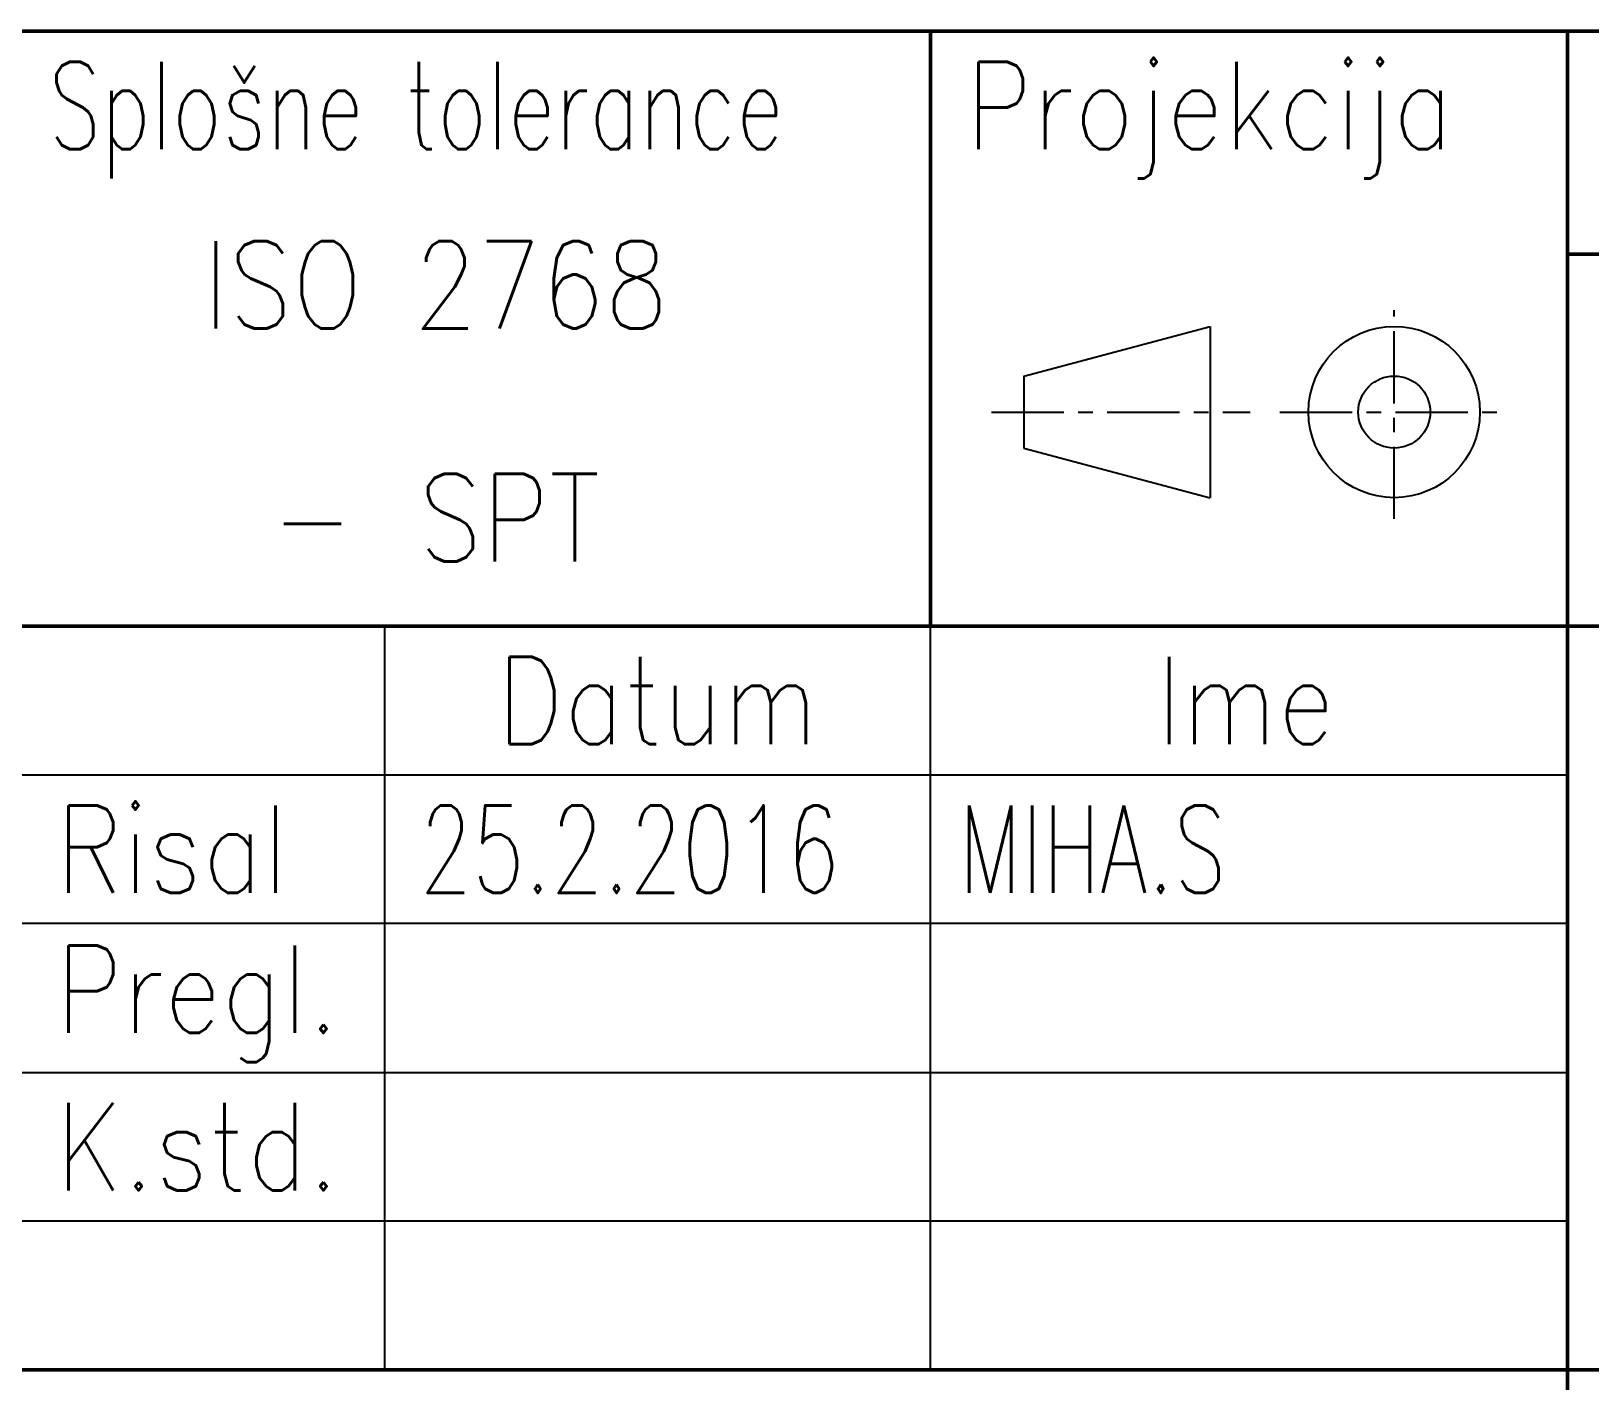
# Model space of a CAD drawing. Header units: millimetres. Extents: x 10890 to 13186, y -1023 to 617.
# Drawn here: x 12636.3 to 12814.4, y -936.7 to -782.5 of the extents above; entities that cross this region are included whole.
import ezdxf
from ezdxf.enums import TextEntityAlignment as Align

# ---------------------------------------------------------------- set-up
doc = ezdxf.new("R2010")
doc.units = ezdxf.units.MM
doc.header["$MEASUREMENT"] = 0
doc.linetypes.add('CENTER', pattern=[2, 1.25, -0.25, 0.25, -0.25])
doc.layers.add('05', color=1, linetype='Continuous')
doc.layers.add('7', color=4, linetype='CENTER')
for name, color, linetype, lineweight in [('Crta_025', 5, 'Continuous', 25), ('Crta_035', 3, 'Continuous', 35), ('Crta_05', 1, 'Continuous', 50)]:
    doc.layers.add(name, color=color, linetype=linetype, lineweight=lineweight)
doc.styles.add('TEHN_25', font='romans.shx', dxfattribs={"width": 0.85, "height": 2.5})

# ---------------------------------------------------------------- blocks, each defined once
blk = doc.blocks.new('PM_ZNAK')
at = {"layer": '05'}
for p, q in [((0, 0.623), (3.224, 1.482)), ((3.224, 1.482), (3.224, -1.482)), ((0, 0.623), (0, -0.623)), ((0, -0.623), (3.224, -1.482))]:
    blk.add_line(p, q, dxfattribs=at)
for radius in [1.482, 0.623]:
    blk.add_circle((6.405, 0), radius, dxfattribs=at)
at = {"layer": '7'}
for p, q in [((6.405, -1.85), (6.405, 1.762)), ((-0.559, 0), (3.912, 0)), ((4.428, 0), (8.383, 0))]:
    blk.add_line(p, q, dxfattribs=at)

msp = doc.modelspace()

# ---------------------------------------------------------------- linework, layer by layer
at = {"layer": 'Crta_025'}
for p, q in [((12676.70243, -850.46586), (12676.70243, -935.46586)), ((12739.10243, -935.46586), (12739.10243, -850.46586)), ((12416.70243, -867.46586), (12811.90243, -867.46586)), ((12811.90243, -884.46586), (12416.70243, -884.46586)), ((12416.70243, -901.46586), (12811.90243, -901.46586)), ((12811.90243, -918.46586), (12416.70243, -918.46586))]:
    msp.add_line(p, q, dxfattribs=at)
at = {"layer": 'Crta_05'}
for p, q in [((12416.70243, -782.46586), (13165.50243, -782.46586)), ((12739.10243, -782.46586), (12739.10243, -850.46586)), ((12811.90243, -782.46586), (12811.90243, -1003.46586)), ((12811.90243, -807.96586), (13165.50243, -807.96586)), ((12416.70243, -850.46586), (13165.50243, -850.46586)), ((12635.10243, -935.46586), (13165.50243, -935.46586))]:
    msp.add_line(p, q, dxfattribs=at)

# ---------------------------------------------------------------- block references
at = {"layer": '05', "color": 7, "xscale": 6.607626881957251, "yscale": 6.607626881957251, "zscale": 6.607626881957251}
msp.add_blockref('PM_ZNAK', (12749.76947, -825.99782), dxfattribs=at)

# ---------------------------------------------------------------- texts
at = {"layer": 'Crta_025', "style": 'TEHN_25'}
for s, width, p in [('Projekcija', 0.85, (12743.10243, -795.96586)), ('Splošne tolerance', 0.7, (12638.30243, -795.96586)), ('Risal', 0.85, (12639.10243, -880.96586)), ('Pregl.', 0.85, (12639.10243, -896.96586)), ('K.std.', 0.85, (12639.10243, -914.96586))]:
    msp.add_text(s, height=10, dxfattribs=dict(at, width=width)).set_placement(p)
at = {"layer": 'Crta_025', "style": 'TEHN_25', "width": 0.85}
for s, p in [('Datum', (12707.90243, -863.96586)), ('Ime', (12775.10243, -863.96586))]:
    msp.add_text(s, height=10, dxfattribs=at).set_placement(p, align=Align.CENTER)
at = {"layer": 'Crta_035', "style": 'TEHN_25', "width": 0.85}
for s, p in [('ISO 2768', (12655.9588, -816.46586)), ('- ', (12663.73649, -843.06586))]:
    msp.add_text(s, height=10, dxfattribs=at).set_placement(p)
at = {"layer": 'Crta_035', "style": 'TEHN_25'}
for tag, p, s, width in [('SPT', (12680.57234, -843.06586), 'm K', 0.85), ('25.2.2016', (12680.70243, -880.96586), '2011.2.13', 0.7), ('MIHA.S', (12742.30243, -880.96586), '', 0.7)]:
    msp.add_attdef(tag, p, s, height=10, dxfattribs=dict(at, width=width))

doc.saveas('drawing.dxf')
